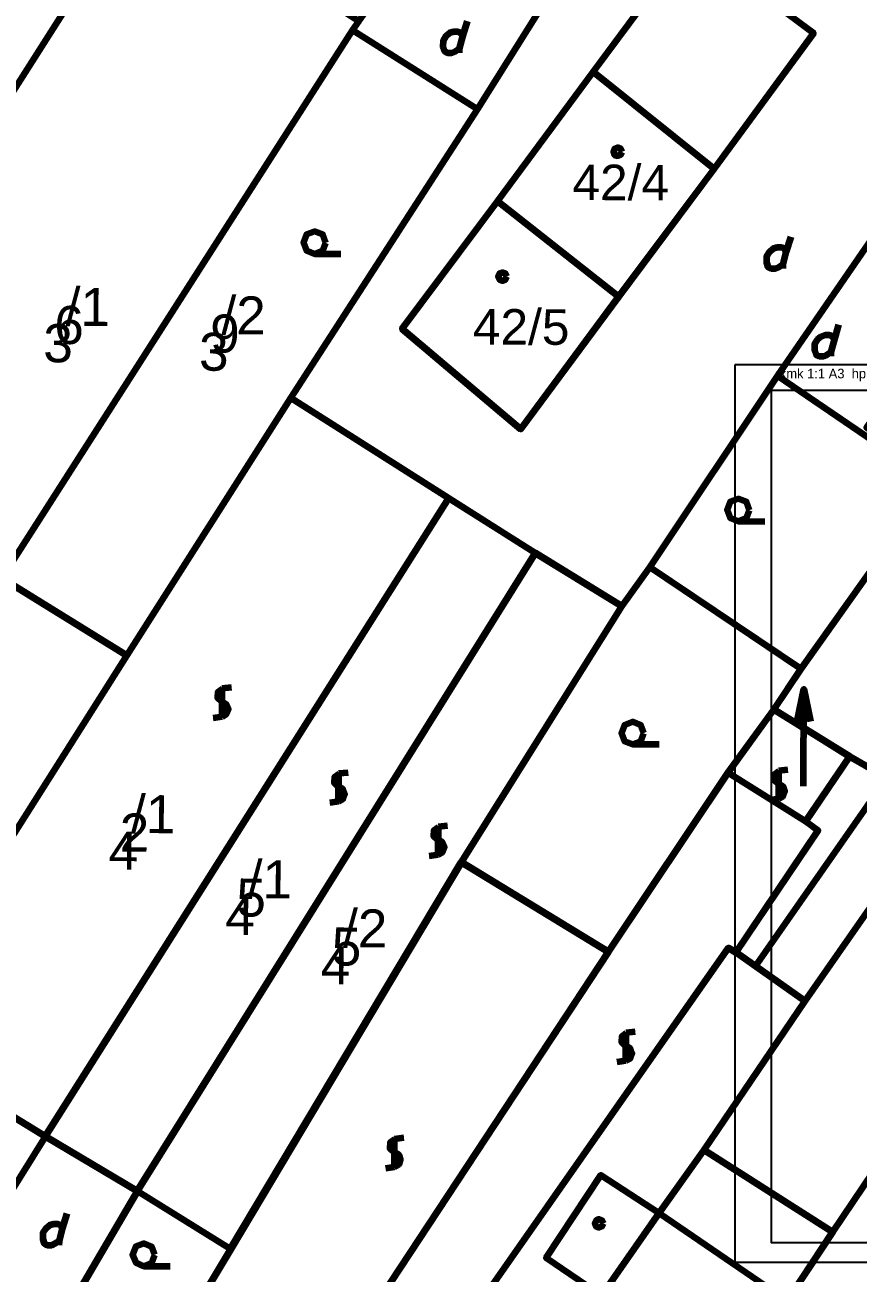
# Model space of a CAD drawing. Header units: millimetres. Extents: x 462666 to 1244237, y 2328025 to 3795663.
# Drawn here: x 543148 to 612091, y 3314679 to 3417949 of the extents above; entities that cross this region are included whole.
import ezdxf

# ---------------------------------------------------------------- set-up
doc = ezdxf.new("R2010")
doc.units = ezdxf.units.MM
for name, color, linetype in [('MUR_POH', 64, 'Continuous'), ('POP', 7, 'Continuous'), ('RAM_100', 160, 'Continuous')]:
    doc.layers.add(name, color=color, linetype=linetype)
doc.layers.add('P', color=250, linetype='Continuous', lineweight=100)
doc.layers.add('Text', color=250, linetype='Continuous', lineweight=100)

# ---------------------------------------------------------------- blocks, each defined once
blk = doc.blocks.new('Z_RAM_A_3_hp 1220')
at = {"layer": 'POP', "linetype": 'Continuous'}
blk.add_lwpolyline([(-288.5, -408), (-6.5, -408), (-6.5, -13), (-288.5, -13)], close=True, dxfattribs=at)
at = {"layer": 'RAM_100', "linetype": 'Continuous'}
for p, q in [((-147.5, 0), (-151.4, -5.38)), ((-147.5, -13), (-147.5, 0)), ((-147.5, 0), (-143.6, -5.38))]:
    blk.add_line(p, q, dxfattribs=at)
for points in [[(-297, -420), (0, -420), (0, 0), (-297, 0)], [(-288.5, -13), (-288.5, -408), (-6.5, -408), (-6.5, -13)]]:
    blk.add_lwpolyline(points, close=True, dxfattribs=at)
blk.add_text('rkmk 1:1 A3  hp1220c/aug 2008', height=3.2, rotation=90, dxfattribs=at).set_placement((-292.52, -406.58))

msp = doc.modelspace()

# ---------------------------------------------------------------- linework, layer by layer
at = {"layer": 'P', "color": 2, "linetype": 'Continuous'}
for p, q in [((590163.9, 3414082.7), (598212.9, 3424916.8)), ((598212.9, 3424916.8), (590163.9, 3414082.7)), ((598212.9, 3424916.8), (608419.2, 3417259.6)), ((608419.2, 3417259.6), (598212.9, 3424916.8)), ((608419.2, 3417259.6), (600183.4, 3406055.9)), ((600183.4, 3406055.9), (608419.2, 3417259.6)), ((582263.7, 3403377.5), (590163.9, 3414082.7)), ((590163.9, 3414082.7), (582263.7, 3403377.5)), ((590163.9, 3414082.7), (600183.4, 3406055.9)), ((600183.4, 3406055.9), (590163.9, 3414082.7)), ((600183.4, 3406055.9), (592265.2, 3395480.4)), ((592265.2, 3395480.4), (600183.4, 3406055.9)), ((574327, 3392802.1), (582263.7, 3403377.5)), ((582263.7, 3403377.5), (574327, 3392802.1)), ((582263.7, 3403377.5), (592265.2, 3395480.4)), ((592265.2, 3395480.4), (582263.7, 3403377.5)), ((605420.9, 3388920.9), (613846.4, 3401123.8)), ((613846.4, 3401123.8), (605420.9, 3388920.9)), ((592265.2, 3395480.4), (584160, 3384516.9)), ((584160, 3384516.9), (592265.2, 3395480.4)), ((584160, 3384516.9), (574327, 3392802.1)), ((574327, 3392802.1), (584160, 3384516.9)), ((594867.9, 3373098), (605420.9, 3388920.9)), ((605420.9, 3388920.9), (594867.9, 3373098)), ((618325.7, 3380121.9), (605420.9, 3388920.9)), ((605420.9, 3388920.9), (618325.7, 3380121.9)), ((578208.3, 3378802.9), (565134.5, 3387102.8)), ((565134.5, 3387102.8), (578208.3, 3378802.9)), ((607367, 3364671.2), (618325.7, 3380121.9)), ((618325.7, 3380121.9), (607367, 3364671.2)), ((544802.9, 3325990.2), (578208.3, 3378802.9)), ((578208.3, 3378802.9), (544802.9, 3325990.2)), ((578208.3, 3378802.9), (585373.1, 3374270.5)), ((585373.1, 3374270.5), (578208.3, 3378802.9)), ((552412.1, 3321455.8), (585373.1, 3374270.5)), ((585373.1, 3374270.5), (552412.1, 3321455.8)), ((592538.4, 3369849.3), (594867.9, 3373098)), ((594867.9, 3373098), (592538.4, 3369849.3)), ((594867.9, 3373098), (607367, 3364671.2)), ((607367, 3364671.2), (594867.9, 3373098)), ((579257.5, 3348686.8), (592538.4, 3369849.3)), ((592538.4, 3369849.3), (579257.5, 3348686.8)), ((607373.5, 3364666.8), (605111, 3361311)), ((605111.1, 3361310.9), (607367, 3364671.2)), ((607367, 3364671.2), (605111.1, 3361310.9)), ((605111, 3361311), (601317.9, 3356094.7)), ((601328.2, 3356087.2), (605111.1, 3361310.9)), ((605111.1, 3361310.9), (601328.2, 3356087.2)), ((611389.8, 3357412.2), (605111, 3361311)), ((605111, 3361311), (611389.8, 3357412.2)), ((605111, 3361311), (611382.1, 3357400)), ((607754.4, 3352058.2), (611389.8, 3357412.2)), ((611389.8, 3357412.2), (607754.4, 3352058.2)), ((611389.8, 3357412.2), (618815, 3353137.9)), ((618815, 3353137.9), (611389.8, 3357412.2)), ((591409.3, 3341261.5), (601328.2, 3356087.2)), ((601328.2, 3356087.2), (591409.3, 3341261.5)), ((607754.4, 3352058.2), (601328.1, 3356087.3)), ((601328.1, 3356087.3), (607754.4, 3352058.2)), ((614465.3, 3355641.8), (603586.7, 3340048.9)), ((607687.3, 3337188), (618815, 3353137.9)), ((618815, 3353137.9), (607687.3, 3337188)), ((601964.7, 3341213.9), (608751, 3351294.5)), ((608751, 3351294.5), (601964.7, 3341213.9)), ((608751, 3351294.5), (607754.4, 3352058.2)), ((607754.4, 3352058.2), (608751, 3351294.5)), ((560131.3, 3316661.7), (579257.5, 3348686.8)), ((579257.5, 3348686.8), (560131.3, 3316661.7)), ((591409.3, 3341261.5), (579257.5, 3348686.8)), ((579257.5, 3348686.8), (591409.3, 3341261.5)), ((609971.4, 3318066.4), (629211.5, 3346591)), ((629211.5, 3346591), (609971.4, 3318066.4)), ((565565.3, 3302025.9), (591409.3, 3341261.5)), ((591409.3, 3341261.5), (565565.3, 3302025.9)), ((571365.3, 3298759), (601336.7, 3341587.1)), ((601336.7, 3341587.1), (571365.3, 3298759)), ((571365.4, 3298758.9), (601336.8, 3341587)), ((601336.8, 3341587), (571365.4, 3298758.9)), ((601336.7, 3341587.1), (601964.7, 3341213.9)), ((601964.7, 3341213.9), (601336.7, 3341587.1)), ((607687.3, 3337188), (601964.7, 3341213.9)), ((601964.7, 3341213.9), (607687.3, 3337188)), ((599335.3, 3324855.2), (607687.3, 3337188)), ((607687.3, 3337188), (599335.3, 3324855.2)), ((595608, 3319631.2), (599335.3, 3324855.2)), ((599335.3, 3324855.2), (595608, 3319631.2)), ((599335.3, 3324855.2), (609971.4, 3318066.4)), ((609971.4, 3318066.4), (599335.3, 3324855.2)), ((591600.6, 3313908.5), (595608, 3319631.2)), ((595608, 3319631.2), (591600.6, 3313908.5)), ((600163.6, 3303240.1), (609971.4, 3318066.4)), ((609971.4, 3318066.4), (600163.6, 3303240.1))]:
    msp.add_line(p, q, dxfattribs=at)
at = {"layer": 'P', "color": 252, "linetype": 'Continuous'}
for points in [[(580605.1, 3410993.7), (570265.6, 3417531.7), (570771.2, 3418274), (574422, 3423507.4), (583147.2, 3436220.1), (586967.4, 3441936.6), (595517.8, 3434791.9), (580605.1, 3410993.7)], [(585385.7, 3374254.1), (578220.4, 3378787.5), (565152.3, 3387086.2), (580605.1, 3410993.7), (595517.8, 3434791.9), (621761.1, 3412573.6), (613841.3, 3401123.1), (605434.6, 3388911.5), (594872.6, 3373098.3), (592551.5, 3369850.9), (585385.7, 3374254.1)], [(534967.2, 3401187.6), (553081.3, 3429588.1), (570771.2, 3418274), (570265.6, 3417531.7), (541231.3, 3372184.1), (529595.3, 3353137), (517954, 3359922.2), (510842.5, 3363952.9), (534967.2, 3401187.6)], [(592284.8, 3395461.1), (600182.3, 3406036.9), (608417.5, 3417262.8), (598212.9, 3424916.8), (590184, 3414080.9), (582267.4, 3403374.9), (574351.2, 3392799.1), (584180.9, 3384495.2), (592284.8, 3395461.1)], [(590184, 3414080.9), (598212.9, 3424916.8), (608417.5, 3417262.8), (600182.3, 3406036.9), (590184, 3414080.9)], [(579383, 3417010.2), (579760.3, 3418255.6)], [(570265.6, 3417531.7), (580605.1, 3410993.7), (565152.3, 3387086.2), (551571.4, 3365776.5), (541231.3, 3372184.1), (570265.6, 3417531.7)], [(579116.8, 3415634.1), (579118.3, 3416006.3), (579383, 3417010.2), (579253.7, 3417252.7), (578993.7, 3417384), (578621.5, 3417385.6), (578248.7, 3417256.8), (577987.2, 3417016), (577743.7, 3416644.7), (577741.6, 3416142.2), (577870.4, 3415769.5), (578111.8, 3415638.2), (578484, 3415636.7), (578745.1, 3415765.9), (579118.3, 3416006.3)], [(600182.3, 3406036.9), (592284.8, 3395461.1), (582267.4, 3403374.9), (590184, 3414080.9), (600182.3, 3406036.9)], [(605434.6, 3388911.5), (613841.3, 3401123.1), (621761.1, 3412573.6), (633334.7, 3402922.5), (622528.2, 3386477.5), (619354, 3388482), (618043, 3386496), (615426.5, 3388367.9), (612787, 3384637.9), (618632.9, 3380612.4), (618333.2, 3380129.7), (605434.6, 3388911.5)], [(592557.6, 3407464.2), (592446.9, 3407706.6), (592205.4, 3407800.6), (591944.4, 3407708.7), (591850.4, 3407467.1), (591942.4, 3407206.2), (592202.5, 3407112), (592444.9, 3407204.1), (592557.6, 3407464.2)], [(592284.8, 3395461.1), (584180.9, 3384495.2), (574351.2, 3392799.1), (582267.4, 3403374.9), (592284.8, 3395461.1)], [(639385.4, 3340196.3), (629231.4, 3346603.2), (618836.1, 3353141.4), (611409.2, 3357415.3), (605116.1, 3361312.4), (607381.9, 3364671.7), (618333.2, 3380129.7), (618632.9, 3380612.4), (622528.2, 3386477.5), (633334.7, 3402922.5), (665147.3, 3377294), (639385.4, 3340196.3)], [(568034.2, 3399934.7), (567795, 3400605.6), (567126.1, 3400869), (566455, 3400611.2), (566191.7, 3399942.2), (566449.6, 3399289.8), (567118.4, 3399007.9), (567789.6, 3399284.3), (568034.2, 3399934.7)], [(606146.8, 3399163.4), (606542.8, 3400408.7)], [(567118.4, 3399007.9), (569295.9, 3398998.9)], [(605899.2, 3397787.2), (605900.7, 3398159.4), (606146.8, 3399163.4), (606017.6, 3399424.5), (605776.1, 3399537.1), (605403.9, 3399538.7), (605031.2, 3399428.6), (604769.6, 3399169.1), (604526.1, 3398797.9), (604524.1, 3398295.4), (604634.2, 3397922.7), (604894.2, 3397791.3), (605266.4, 3397789.8), (605527.5, 3397919), (605900.7, 3398159.4)], [(583023.3, 3397137), (582912.6, 3397379.4), (582671.1, 3397473.5), (582428.8, 3397381.4), (582316.1, 3397139.9), (582426.7, 3396878.9), (582668.3, 3396784.9), (582910.6, 3396876.9), (583023.3, 3397137)], [(610136.9, 3391907.2), (610514.3, 3393152.6)], [(609870.7, 3390531.1), (609872.2, 3390903.3), (610136.9, 3391907.2), (610007.6, 3392149.7), (609747.6, 3392281), (609375.4, 3392282.5), (609002.7, 3392153.8), (608741.1, 3391912.9), (608497.6, 3391541.7), (608495.6, 3391039.2), (608624.3, 3390666.5), (608865.7, 3390535.2), (609256.5, 3390533.6), (609499, 3390662.9), (609872.2, 3390903.3)], [(618333.2, 3380129.7), (607381.9, 3364671.7), (594872.6, 3373098.3), (605434.6, 3388911.5), (618333.2, 3380129.7)], [(578220.4, 3378787.5), (544856.2, 3325976.1), (531527, 3334145.6), (551571.4, 3365776.5), (565152.3, 3387086.2), (578220.4, 3378787.5)], [(585385.7, 3374254.1), (552449.5, 3321440.9), (544856.2, 3325976.1), (578220.4, 3378787.5), (585385.7, 3374254.1)], [(603118.2, 3377810.2), (602860.4, 3378481.3), (602191.5, 3378744.6), (601520.5, 3378486.8), (601257.1, 3377817.9), (601515, 3377165.4), (602183.8, 3376883.5), (602855, 3377159.9), (603118.2, 3377810.2)], [(602183.8, 3376883.5), (604379.9, 3376874.4)], [(560172.1, 3316663.2), (552449.5, 3321440.9), (585385.7, 3374254.1), (592551.5, 3369850.9), (579287.4, 3348670.2), (560172.1, 3316663.2)], [(591428.7, 3341268.7), (579287.4, 3348670.2), (592551.5, 3369850.9), (594872.6, 3373098.3), (607381.9, 3364671.7), (605116.1, 3361312.4), (601353.7, 3356079.6), (591428.7, 3341268.7)], [(541231.3, 3372184.1), (551571.4, 3365776.5), (531527, 3334145.6), (529316.5, 3330655.8), (519737.4, 3336557.8), (529595.3, 3353137), (541231.3, 3372184.1)], [(559488.4, 3363026.6), (559096.4, 3362749), (559094.4, 3362265.2), (559428.1, 3361947.4)], [(559459.9, 3360625.9), (559470.2, 3363119.7)], [(560233.2, 3363116.6), (559469.9, 3363045.3)], [(607066.2, 3360318), (607616.9, 3362995.7)], [(607583.8, 3354955.8), (607616.9, 3362995.7), (608145.6, 3360313.5)], [(559460.4, 3360737.5), (559833.5, 3360959.3), (559984, 3361349.5), (559836.7, 3361722.4), (559484, 3361947.2)], [(558734.1, 3360628.9), (559460.4, 3360737.5)], [(601353.7, 3356079.6), (605116.1, 3361312.4), (611409.2, 3357415.3), (607776.5, 3352051.7), (601353.7, 3356079.6)], [(594369.3, 3359346.7), (594111.5, 3360017.8), (593442.7, 3360299.7), (592771.5, 3360023.3), (592508.2, 3359354.4), (592766.1, 3358701.9), (593435, 3358438.6), (594106.1, 3358696.4), (594369.3, 3359346.7)], [(593435, 3358438.6), (595631.1, 3358429.5)], [(607715.3, 3337200.2), (601999.7, 3341225.1), (608778.5, 3351303.1), (607776.5, 3352051.7), (611409.2, 3357415.3), (618836.1, 3353141.4), (607715.3, 3337200.2)], [(605531.9, 3353829), (605542.2, 3356322.9)], [(606286.6, 3356319.8), (605541.8, 3356229.8)], [(601368.4, 3341600), (571395.2, 3298750.2), (570838, 3299013), (565602.1, 3302031), (591428.7, 3341268.7), (601353.7, 3356079.6), (607776.5, 3352051.7), (608778.5, 3351303.1), (601999.7, 3341225.1), (601368.4, 3341600)], [(569137.3, 3355989), (568763.9, 3355711.4), (568743.3, 3355227.6), (569077, 3354909.8)], [(569108.8, 3353606.9), (569119, 3356082.1)], [(569882.1, 3356079), (569118.7, 3356007.7)], [(605541.7, 3356211.2), (605168.4, 3355933.6), (605147.8, 3355468.4), (605500, 3355131.9)], [(569109.3, 3353718.6), (569482.3, 3353921.7), (569632.8, 3354312), (569485.5, 3354684.8), (569132.8, 3354909.6)], [(605532.4, 3353940.7), (605886.8, 3354143.9), (606037.3, 3354534.1), (605890, 3354925.6), (605537.3, 3355131.8)], [(568383, 3353609.9), (569109.3, 3353718.6)], [(604787.5, 3353832.1), (605532.4, 3353940.7)], [(610000.1, 3318077), (599363.9, 3324876.7), (607715.3, 3337200.2), (618836.1, 3353141.4), (629231.4, 3346603.2), (610000.1, 3318077)], [(577363.9, 3351581.5), (576990.5, 3351303.8), (576970, 3350838.6), (577303.6, 3350502.3)], [(577354, 3349199.3), (577364.3, 3351693.1)], [(578108.8, 3351690.1), (577363.9, 3351600.1)], [(577354.5, 3349310.9), (577708.9, 3349514.2), (577859.4, 3349904.4), (577712.2, 3350295.9), (577359.4, 3350502)], [(576609.6, 3349202.3), (577354.5, 3349310.9)], [(555636.8, 3309069.9), (560172.1, 3316663.2), (579287.4, 3348670.2), (591428.7, 3341268.7), (565602.1, 3302031), (558948.9, 3290817.3), (554510.1, 3293087.5), (551635.3, 3290977.7), (546715.8, 3293994.4), (555636.8, 3309069.9)], [(639385.4, 3340196.3), (621236.6, 3312410.1), (610488, 3296467.4), (600205.4, 3303265.6), (610000.1, 3318077), (629231.4, 3346603.2), (639385.4, 3340196.3)], [(599363.9, 3324876.7), (595638.7, 3319643.7), (591632.3, 3313909.4), (590939, 3312776.9), (578059.1, 3294479.4), (571395.2, 3298750.2), (601368.4, 3341600), (601999.7, 3341225.1), (607715.3, 3337200.2), (599363.9, 3324876.7)], [(592879.9, 3332143.2), (592890.2, 3334637.1)], [(593653.3, 3334633.9), (592889.8, 3334544)], [(536425.7, 3312517.7), (522966.2, 3320687.7), (529316.5, 3330655.8), (531527, 3334145.6), (544856.2, 3325976.1), (536425.7, 3312517.7)], [(592908.4, 3334525.3), (592535, 3334247.7), (592514.5, 3333782.5), (592848.1, 3333446.1)], [(592880.4, 3332254.9), (593253.5, 3332458.1), (593404, 3332848.3), (593256.7, 3333239.7), (592903.9, 3333445.9)], [(592154.1, 3332146.2), (592880.4, 3332254.9)], [(536614.2, 3295041), (534515.8, 3291662.4), (525296.5, 3276476.4), (522100.5, 3277718), (516828.4, 3280996.6), (517503.5, 3282240.8), (523161.6, 3291337), (533915.3, 3308526.7), (536425.7, 3312517.7), (544856.2, 3325976.1), (552449.5, 3321440.9), (547857.4, 3313587.3), (541055.3, 3302374.1), (538862.4, 3298642.3), (536614.2, 3295041)], [(573758.5, 3325745.3), (573366.5, 3325467.8), (573345.9, 3324984), (573698.2, 3324666.1)], [(573730, 3323363.2), (573740.3, 3325857.1)], [(574503.4, 3325853.9), (573739.9, 3325764)], [(566965.6, 3253561.8), (560858.1, 3257327.8), (555883.2, 3260475), (575044.2, 3290006.5), (578059.1, 3294479.4), (590939, 3312776.9), (591632.3, 3313909.4), (595638.7, 3319643.7), (599363.9, 3324876.7), (610000.1, 3318077), (589586.6, 3287192.1), (584811.5, 3280102.3), (568538.2, 3255807.3), (566965.6, 3253561.8)], [(573730.4, 3323456.3), (574103.6, 3323678.1), (574235.4, 3324068.4), (574106.7, 3324441.1), (573754, 3324665.9)], [(573004.2, 3323366.2), (573730.4, 3323456.3)], [(560172.1, 3316663.2), (555636.8, 3309069.9), (547857.4, 3313587.3), (552449.5, 3321440.9), (560172.1, 3316663.2)], [(546257.8, 3318358.4), (546635.2, 3319603.8)], [(591019.6, 3318788), (590908.9, 3319030.4), (590648.8, 3319124.6), (590406.4, 3319032.5), (590312.4, 3318790.9), (590404.5, 3318548.6), (590645.9, 3318436), (590906.9, 3318546.6), (591019.6, 3318788)], [(545991.6, 3316982.2), (545993.2, 3317354.4), (546257.8, 3318358.4), (546128.6, 3318600.8), (545887.2, 3318732.1), (545496.3, 3318733.7), (545142.2, 3318604.9), (544880.6, 3318364), (544618.6, 3317992.9), (544616.5, 3317490.4), (544745.2, 3317117.6), (544986.6, 3316986.4), (545377.5, 3316984.8), (545619.9, 3317114), (545993.2, 3317354.4)], [(553898.1, 3316186.6), (553658.9, 3316857.6), (552990, 3317120.9), (552318.9, 3316863.1), (552055.6, 3316194.2), (552313.5, 3315541.7), (552982.3, 3315259.8), (553653.5, 3315536.2), (553898.1, 3316186.6)], [(552982.3, 3315259.8), (555178.4, 3315250.7)]]:
    msp.add_lwpolyline(points, dxfattribs=at)
at = {"layer": 'P', "color": 2, "linetype": 'Continuous', "flags": 128}
for points in [[(592538.4, 3369849.3), (585373.1, 3374270.5)], [(639367.8, 3340174.7), (621186.6, 3312386.1), (610447.9, 3296452.9), (600163.6, 3303240.1), (609971.4, 3318066.4), (629211.5, 3346591), (639367.8, 3340174.7)]]:
    msp.add_lwpolyline(points, dxfattribs=at)
at = {"layer": 'P', "color": 1, "linetype": 'Continuous'}
for points in [[(595638.7, 3319643.7), (590794.2, 3322790.4), (586280.6, 3315941.4), (590939, 3312776.9)], [(595638.7, 3319643.7), (604435.6, 3313614.7), (600801.4, 3307878.8), (591632.3, 3313909.4)]]:
    msp.add_lwpolyline(points, dxfattribs=at)
at = {"layer": 'P', "color": 252, "linetype": 'Continuous', "flags": 128}
msp.add_lwpolyline([(610510.1, 3318596.8), (610385.7, 3318680.7)], dxfattribs=at)

# ---------------------------------------------------------------- block references
at = {"layer": 'MUR_POH', "ltscale": 0.3, "xscale": 250, "yscale": 250, "zscale": 250, "rotation": 270.0000000000635}
msp.add_blockref('Z_RAM_A_3_hp 1220', (706906.2, 3315576.9), dxfattribs=at)

# ---------------------------------------------------------------- texts
at = {"layer": 'Text', "color": 252, "linetype": 'Continuous', "attachment_point": 4, "rotation": 359.763851}
for s, insert, char_height, width in [('{\\fArialMT|b0|i0|c1|p15;42/4}', (588452.6, 3404912.7), 2940.548, 11966.915), ('{\\fArialMT|b0|i0|c1|p15;/1}', (546516.3, 3394607.5), 3145.27, 6402.207), ('{\\fArialMT|b0|i0|c1|p15;/2}', (559411, 3393902.9), 3145.27, 6402.207), ('{\\fArialMT|b0|i0|c1|p15;6}', (545579.5, 3393103.8), 3145.27, 3201.103), ('{\\fArialMT|b0|i0|c1|p15;42/5}', (580214.4, 3392961.1), 2940.548, 11985.526), ('{\\fArialMT|b0|i0|c1|p15;9}', (558474.2, 3392399.3), 3145.27, 3201.103), ('{\\fArialMT|b0|i0|c1|p15;3}', (544661.4, 3391600.1), 3163.881, 3201.103), ('{\\fArialMT|b0|i0|c1|p15;3}', (557556.1, 3390895.6), 3145.27, 3201.103), ('{\\fArialMT|b0|i0|c1|p15;/1}', (551926.7, 3352635.5), 3145.27, 6402.207), ('{\\fArialMT|b0|i0|c1|p15;2}', (550989.9, 3351131.8), 3145.27, 3201.103), ('{\\fArialMT|b0|i0|c1|p15;4}', (550071.8, 3349628.1), 3145.27, 3201.103), ('{\\fArialMT|b0|i0|c1|p15;/1}', (561582.2, 3347235.6), 3145.27, 6402.207), ('{\\fArialMT|b0|i0|c1|p15;5}', (560645.5, 3345732), 3145.27, 3219.714), ('{\\fArialMT|b0|i0|c1|p15;4}', (559727.3, 3344228.3), 3145.27, 3201.103), ('{\\fArialMT|b0|i0|c1|p15;/2}', (569475.3, 3343183.1), 3145.27, 6402.207), ('{\\fArialMT|b0|i0|c1|p15;5}', (568538.5, 3341679.4), 3145.27, 3201.103), ('{\\fArialMT|b0|i0|c1|p15;4}', (567620.3, 3340157.1), 3145.27, 3201.103)]:
    msp.add_mtext(s, dxfattribs=dict(at, insert=insert, char_height=char_height, width=width))

doc.saveas('drawing.dxf')
